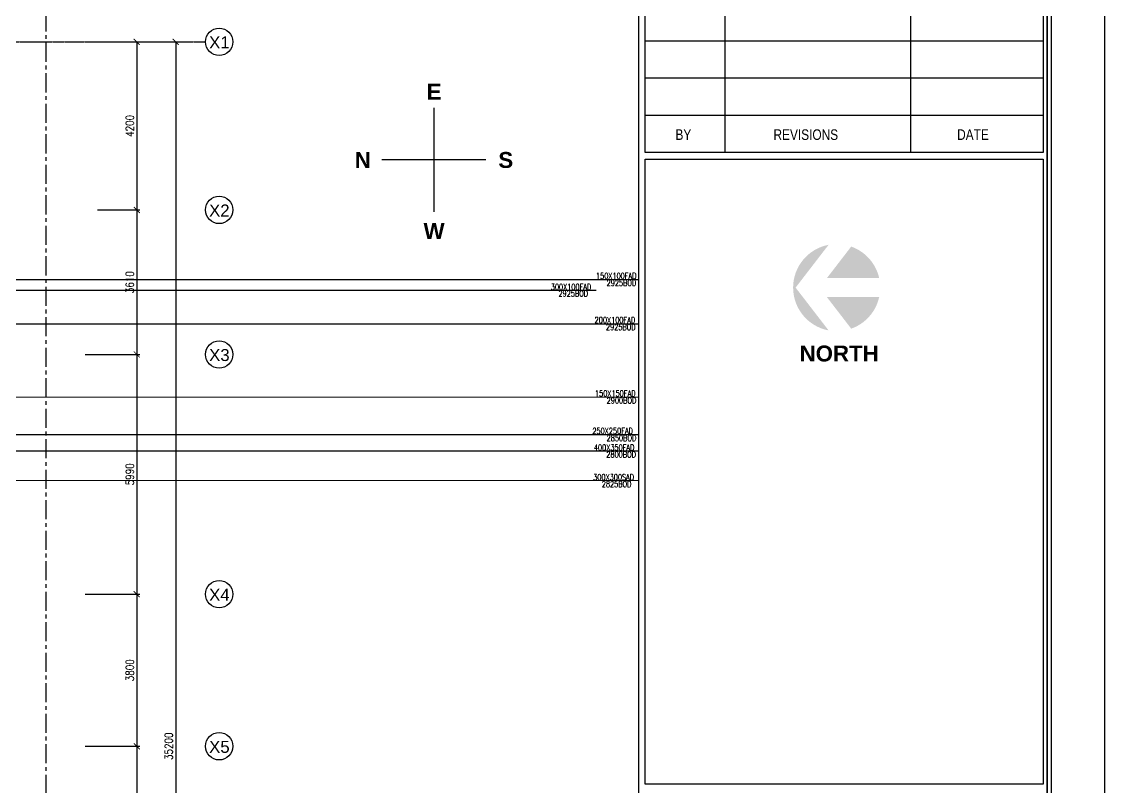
# Model space of a CAD drawing. Header units: millimetres. Extents: x 0 to 79758, y -5689 to 75453.
# Drawn here: x 52712 to 79758, y 26899 to 46029 of the extents above; entities that cross this region are included whole.
import ezdxf
from ezdxf.enums import TextEntityAlignment as Align

# ---------------------------------------------------------------- set-up
doc = ezdxf.new("R2010")
doc.units = ezdxf.units.MM
doc.linetypes.add('CENTER', pattern=[50.8, 31.75, -6.35, 6.35, -6.35])
for name, color, linetype in [('A-ANNO-DIMS', 1, 'Continuous'), ('A-ANNO-SYMB', 33, 'Continuous'), ('A-ANNO-TEXT', 8, 'Continuous'), ('A-AREA', 8, 'CENTER'), ('A-GRID', 253, 'CENTER'), ('AC-FAD TEXT', 6, 'Continuous'), ('LOGO LINE', 7, 'Continuous'), ('LOGO1LINE', 7, 'Continuous'), ('LOGOHATCH02', 8, 'Continuous'), ('TEXT', 4, 'Continuous')]:
    doc.layers.add(name, color=color, linetype=linetype)
doc.styles.add('ISTILO', font='sanss___.ttf', dxfattribs={"width": 0.8, "height": 400})
doc.styles.add('ROMANS', font='romans.shx', dxfattribs={"width": 0.8})
doc.styles.add('SANSSERIF', font='sas_____.pfb')
doc.styles.add('SANSSERIFBOLD', font='sasb____.pfb')
doc.styles.add('SIMPLEX', font='simplex.shx', dxfattribs={"width": 0.8})
doc.dimstyles.new('100 of DIM2', dxfattribs={"dimscale": 0, "dimtxt": 200, "dimasz": 150, "dimexe": 75, "dimexo": 200, "dimgap": 75, "dimtad": 1, "dimdec": 0, "dimrnd": 5, "dimzin": 0, "dimdsep": 46, "dimtxsty": 'ROMANS', "dimblk": 'ARCHTICK', "dimcen": 100, "dimclrd": 94, "dimclre": 94, "dimclrt": 2, "dimadec": 0, "dimazin": 0, "dimtfac": 1, "dimtdec": 0, "dimtofl": 0, "dimtmove": 2, "dimatfit": 3, "dimldrblk": 'OPEN90', "dimfxl": 75, "dimtolj": 1, "dimtzin": 0, "dimarcsym": 0})

# ---------------------------------------------------------------- blocks, each defined once
blk = doc.blocks.new('_ArchTick')
at = {"color": 0, "linetype": 'ByBlock', "const_width": 0.15}
blk.add_lwpolyline([(-0.5, -0.5), (0.5, 0.5)], dxfattribs=at)
blk = doc.blocks.new('*D168')
at = {"layer": 'A-ANNO-DIMS', "color": 94, "lineweight": -2, "ltscale": 3, "transparency": 16777216}
for p, q in [((54405, 45525), (56635, 45525)), ((56560, 45525), (56560, 10325)), ((54405, 10325), (56635, 10325))]:
    blk.add_line(p, q, dxfattribs=at)
at = {"layer": 'Defpoints', "color": 0, "ltscale": 3, "transparency": 16777216}
for p in [(54205, 45525), (54205, 10325), (56560, 10325)]:
    blk.add_point(p, dxfattribs=at)
at = {"layer": 'A-ANNO-DIMS', "color": 94, "lineweight": -2, "ltscale": 3, "transparency": 16777216, "xscale": 150, "yscale": 150, "zscale": 150}
for p, rotation in [((56560, 45525), 90), ((56560, 10325), 270)]:
    blk.add_blockref('_ArchTick', p, dxfattribs=dict(at, rotation=rotation))
at = {"layer": 'A-ANNO-DIMS', "color": 2, "ltscale": 3, "transparency": 16777216, "insert": (56385, 27925), "char_height": 200, "attachment_point": 5, "rotation": 90, "style": 'ROMANS'}
blk.add_mtext('\\A1;35200', dxfattribs=at)
blk = doc.blocks.new('_Open90')
at = {"color": 0, "linetype": 'ByBlock', "lineweight": -2}
for p, q in [((0, 0), (-1, 0)), ((-0.5, 0.5), (0, 0)), ((0, 0), (-0.5, -0.5))]:
    blk.add_line(p, q, dxfattribs=at)
blk = doc.blocks.new('*D169')
at = {"layer": 'A-ANNO-DIMS', "color": 94, "lineweight": -2, "ltscale": 3, "transparency": 16777216}
for p, q in [((54610, 45525), (55663, 45525)), ((55588, 45525), (55588, 41325)), ((54610, 41325), (55663, 41325))]:
    blk.add_line(p, q, dxfattribs=at)
at = {"layer": 'Defpoints', "color": 0, "ltscale": 3, "transparency": 16777216}
for p in [(54410, 45525), (54410, 41325), (55588, 41325)]:
    blk.add_point(p, dxfattribs=at)
at = {"layer": 'A-ANNO-DIMS', "color": 94, "lineweight": -2, "ltscale": 3, "transparency": 16777216, "xscale": 150, "yscale": 150, "zscale": 150}
for p, rotation in [((55588, 45525), 90), ((55588, 41325), 270)]:
    blk.add_blockref('_ArchTick', p, dxfattribs=dict(at, rotation=rotation))
at = {"layer": 'A-ANNO-DIMS', "color": 2, "ltscale": 3, "transparency": 16777216, "insert": (55413, 43425), "char_height": 200, "attachment_point": 5, "rotation": 90, "style": 'ROMANS'}
blk.add_mtext('\\A1;4200', dxfattribs=at)
blk = doc.blocks.new('*D170')
at = {"layer": 'A-ANNO-DIMS', "color": 94, "lineweight": -2, "ltscale": 3, "transparency": 16777216}
for p, q in [((54610, 41325), (55663, 41325)), ((55588, 41325), (55588, 37715)), ((54296, 37715), (55663, 37715))]:
    blk.add_line(p, q, dxfattribs=at)
at = {"layer": 'Defpoints', "color": 0, "ltscale": 3, "transparency": 16777216}
for p in [(54410, 41325), (54096, 37715), (55588, 37715)]:
    blk.add_point(p, dxfattribs=at)
at = {"layer": 'A-ANNO-DIMS', "color": 94, "lineweight": -2, "ltscale": 3, "transparency": 16777216, "xscale": 150, "yscale": 150, "zscale": 150}
for p, rotation in [((55588, 41325), 90), ((55588, 37715), 270)]:
    blk.add_blockref('_ArchTick', p, dxfattribs=dict(at, rotation=rotation))
at = {"layer": 'A-ANNO-DIMS', "color": 2, "ltscale": 3, "transparency": 16777216, "insert": (55413, 39520), "char_height": 200, "attachment_point": 5, "rotation": 90, "style": 'ROMANS'}
blk.add_mtext('\\A1;3610', dxfattribs=at)
blk = doc.blocks.new('*D171')
at = {"layer": 'A-ANNO-DIMS', "color": 94, "lineweight": -2, "ltscale": 3, "transparency": 16777216}
for p, q in [((54296, 37715), (55663, 37715)), ((55588, 37715), (55588, 31725)), ((54296, 31725), (55663, 31725))]:
    blk.add_line(p, q, dxfattribs=at)
at = {"layer": 'Defpoints', "color": 0, "ltscale": 3, "transparency": 16777216}
for p in [(54096, 37715), (54096, 31725), (55588, 31725)]:
    blk.add_point(p, dxfattribs=at)
at = {"layer": 'A-ANNO-DIMS', "color": 94, "lineweight": -2, "ltscale": 3, "transparency": 16777216, "xscale": 150, "yscale": 150, "zscale": 150}
for p, rotation in [((55588, 37715), 90), ((55588, 31725), 270)]:
    blk.add_blockref('_ArchTick', p, dxfattribs=dict(at, rotation=rotation))
at = {"layer": 'A-ANNO-DIMS', "color": 2, "ltscale": 3, "transparency": 16777216, "insert": (55413, 34720), "char_height": 200, "attachment_point": 5, "rotation": 90, "style": 'ROMANS'}
blk.add_mtext('\\A1;5990', dxfattribs=at)
blk = doc.blocks.new('*D172')
at = {"layer": 'A-ANNO-DIMS', "color": 94, "lineweight": -2, "ltscale": 3, "transparency": 16777216}
for p, q in [((54296, 31725), (55663, 31725)), ((55588, 31725), (55588, 27925)), ((54296, 27925), (55663, 27925))]:
    blk.add_line(p, q, dxfattribs=at)
at = {"layer": 'Defpoints', "color": 0, "ltscale": 3, "transparency": 16777216}
for p in [(54096, 31725), (54096, 27925), (55588, 27925)]:
    blk.add_point(p, dxfattribs=at)
at = {"layer": 'A-ANNO-DIMS', "color": 94, "lineweight": -2, "ltscale": 3, "transparency": 16777216, "xscale": 150, "yscale": 150, "zscale": 150}
for p, rotation in [((55588, 31725), 90), ((55588, 27925), 270)]:
    blk.add_blockref('_ArchTick', p, dxfattribs=dict(at, rotation=rotation))
at = {"layer": 'A-ANNO-DIMS', "color": 2, "ltscale": 3, "transparency": 16777216, "insert": (55413, 29825), "char_height": 200, "attachment_point": 5, "rotation": 90, "style": 'ROMANS'}
blk.add_mtext('\\A1;3800', dxfattribs=at)
blk = doc.blocks.new('*D173')
at = {"layer": 'A-ANNO-DIMS', "color": 94, "lineweight": -2, "ltscale": 3, "transparency": 16777216}
for p, q in [((54296, 27925), (55663, 27925)), ((55588, 27925), (55588, 24125)), ((54296, 24125), (55663, 24125))]:
    blk.add_line(p, q, dxfattribs=at)
at = {"layer": 'Defpoints', "color": 0, "ltscale": 3, "transparency": 16777216}
for p in [(54096, 27925), (54096, 24125), (55588, 24125)]:
    blk.add_point(p, dxfattribs=at)
at = {"layer": 'A-ANNO-DIMS', "color": 94, "lineweight": -2, "ltscale": 3, "transparency": 16777216, "xscale": 150, "yscale": 150, "zscale": 150}
for p, rotation in [((55588, 27925), 90), ((55588, 24125), 270)]:
    blk.add_blockref('_ArchTick', p, dxfattribs=dict(at, rotation=rotation))
at = {"layer": 'A-ANNO-DIMS', "color": 2, "ltscale": 3, "transparency": 16777216, "insert": (55413, 26025), "char_height": 200, "attachment_point": 5, "rotation": 90, "style": 'ROMANS'}
blk.add_mtext('\\A1;3800', dxfattribs=at)

msp = doc.modelspace()

# ---------------------------------------------------------------- hatches: boundary and pattern name
at = {"layer": 'LOGOHATCH02'}
h = msp.add_hatch(color=30, dxfattribs=at)
h.paths.add_polyline_path([(72869.1, 40453.7, 0.8284598), (72869.1, 38315.4), (72045.2, 39384.5)])
h.paths.add_polyline_path([(73434.7, 40410.2), (72827.2, 39621.8), (74133.4, 39621.8, 0.2581572)])
h.paths.add_polyline_path([(74133.4, 39147.2), (72827.2, 39147.2), (73434.7, 38358.8, 0.2581572)])

# ---------------------------------------------------------------- linework, layer by layer
for p, q in [((63009.4, 43876), (63009.4, 41280.7)), ((64307, 42578.3), (61711.8, 42578.3))]:
    msp.add_line(p, q)
at = {"layer": 'A-ANNO-SYMB', "ltscale": 3}
for centre in [(57646.4, 45525.2), (57646.4, 41325.2), (57646.4, 37715.2), (57646.4, 31725.2), (57646.4, 27925.2)]:
    msp.add_circle(centre, 342.2, dxfattribs=at)
at = {"layer": 'A-AREA', "ltscale": 15}
msp.add_line((53321.9, 6925.2), (53321.9, 49925.2), dxfattribs=at)
at = {"layer": 'A-GRID', "ltscale": 0.1}
msp.add_line((13764.6, 45525.2), (57304.2, 45525.2), dxfattribs=at)
at = {"layer": 'AC-FAD TEXT'}
for points in [[(47249.7, 39468.8), (47431.7, 39584.6), (68123.4, 39590)], [(45156.5, 39205.3), (45338.5, 39321.2), (67060, 39321.2)], [(47274.7, 38366), (47456.7, 38481.8), (68123.4, 38481.8)], [(40896, 36533.8), (41078.1, 36649.7), (68123.4, 36655)], [(40946, 35390.1), (41478.1, 35711.1), (68123.4, 35716.4)], [(36763.4, 35426), (36945.5, 35310.2), (68123.4, 35304.9)], [(38357.7, 34687.9), (38539.8, 34572.1), (68123.4, 34566.7)]]:
    msp.add_lwpolyline(points, dxfattribs=at)
at = {"layer": 'LOGO LINE'}
msp.add_lwpolyline([(79758, 0), (1000, 0), (1000, 55687.5), (79758, 55687.5)], close=True, dxfattribs=at)
at = {"layer": 'LOGO1LINE'}
for p, q in [((70278, 50185), (70278, 42760)), ((74918.6, 50185), (74918.6, 42760)), ((78233.4, 45544.4), (68289.2, 45544.4)), ((78233.4, 44616.3), (68289.2, 44616.3)), ((78233.4, 43688.2), (68289.2, 43688.2))]:
    msp.add_line(p, q, dxfattribs=at)
for points in [[(78432.1, 1325.9), (2325.9, 1325.9), (2325.9, 54361.6), (78432.1, 54361.6)], [(68123.4, 1524.8), (2524.8, 1524.8), (2524.8, 54162.7), (68123.4, 54162.7)], [(78233.4, 42760), (68289.2, 42760), (68289.2, 54162.7), (78233.4, 54162.7)], [(78233.4, 26981.9), (68289.2, 26981.9), (68289.2, 42594.3), (78233.4, 42594.3)]]:
    msp.add_lwpolyline(points, close=True, dxfattribs=at)
at = {"layer": 'LOGO1LINE', "const_width": 39.8}
msp.add_lwpolyline([(78332.7, 1425.3), (2425.3, 1425.3), (2425.3, 54262.2), (78332.7, 54262.2)], close=True, dxfattribs=at)

# ---------------------------------------------------------------- texts
at = {"layer": 'A-ANNO-TEXT', "style": 'SANSSERIF'}
for s, p in [('X1', (57651, 45360.7)), ('X2', (57651, 41160.7)), ('X3', (57651, 37550.7)), ('X4', (57651, 31560.7)), ('X5', (57651, 27760.7))]:
    msp.add_text(s, height=300, dxfattribs=at).set_placement(p, align=Align.CENTER)
at = {"layer": 'AC-FAD TEXT', "style": 'SIMPLEX', "width": 0.8}
for s, p in [('150X100FAD', (67057.8, 39602.9)), ('2925BOD', (67324.4, 39425.5)), ('300X100FAD', (65928.3, 39325)), ('2925BOD', (66120.9, 39161.1)), ('200X100FAD', (67025.1, 38500)), ('2925BOD', (67308.1, 38322.7)), ('150X150FAD', (67034.1, 36667.9)), ('2900BOD', (67325.6, 36490.6)), ('250X250FAD', (66968.4, 35729.3)), ('2850BOD', (67325.2, 35552)), ('400X350FAD', (67005.8, 35313.7)), ('2800BOD', (67316.8, 35139.9)), ('300X300SAD', (66988.7, 34572.3)), ('2825BOD', (67204.2, 34400.6))]:
    msp.add_text(s, height=150, dxfattribs=at).set_placement(p)
at = {"layer": 'TEXT', "color": 7, "style": 'SANSSERIFBOLD'}
for s, height, p in [('E', 397.8, (63014, 44279.4)), ('N', 397.8, (61232.5, 42573.8)), ('S', 397.8, (64805.4, 42573.8)), ('W', 397.8, (63014, 40796.1)), ('NORTH', 397.77, (73133.1, 37738.3))]:
    msp.add_text(s, height=height, dxfattribs=at).set_placement(p, align=Align.MIDDLE)
at = {"layer": 'TEXT', "color": 7, "style": 'ISTILO', "width": 0.8}
for s, p in [('BY', (69043.8, 43074)), ('REVISIONS', (71493.7, 43074)), ('DATE', (76081, 43074))]:
    msp.add_text(s, height=265.18, dxfattribs=at).set_placement(p)

# ---------------------------------------------------------------- dimensions: what is measured, and where the dimension line sits
at = {"layer": 'A-ANNO-DIMS', "ltscale": 3}
for base, p1, p2, picture, middle in [((56560, 10325.2), (54204.9, 45525.2), (54204.9, 10325.2), '*D168', (56385, 27925.2)), ((55587.5, 41325.2), (54410, 45525.2), (54410, 41325.2), '*D169', (55412.5, 43425.2)), ((55587.5, 37715.2), (54410, 41325.2), (54096, 37715.2), '*D170', (55412.5, 39520.2)), ((55587.5, 31725.2), (54096, 37715.2), (54096, 31725.2), '*D171', (55412.5, 34720.2)), ((55587.5, 27925.2), (54096, 31725.2), (54096, 27925.2), '*D172', (55412.5, 29825.2)), ((55587.5, 24125.2), (54096, 27925.2), (54096, 24125.2), '*D173', (55412.5, 26025.2))]:
    dim = msp.add_linear_dim(base=base, p1=p1, p2=p2, angle=90, dimstyle='100 of DIM2', override={"dimscale": 1}, dxfattribs=at)
    dim.commit()
    dim.dimension.update_dxf_attribs({"geometry": picture, "text_midpoint": middle})

doc.saveas('drawing.dxf')
